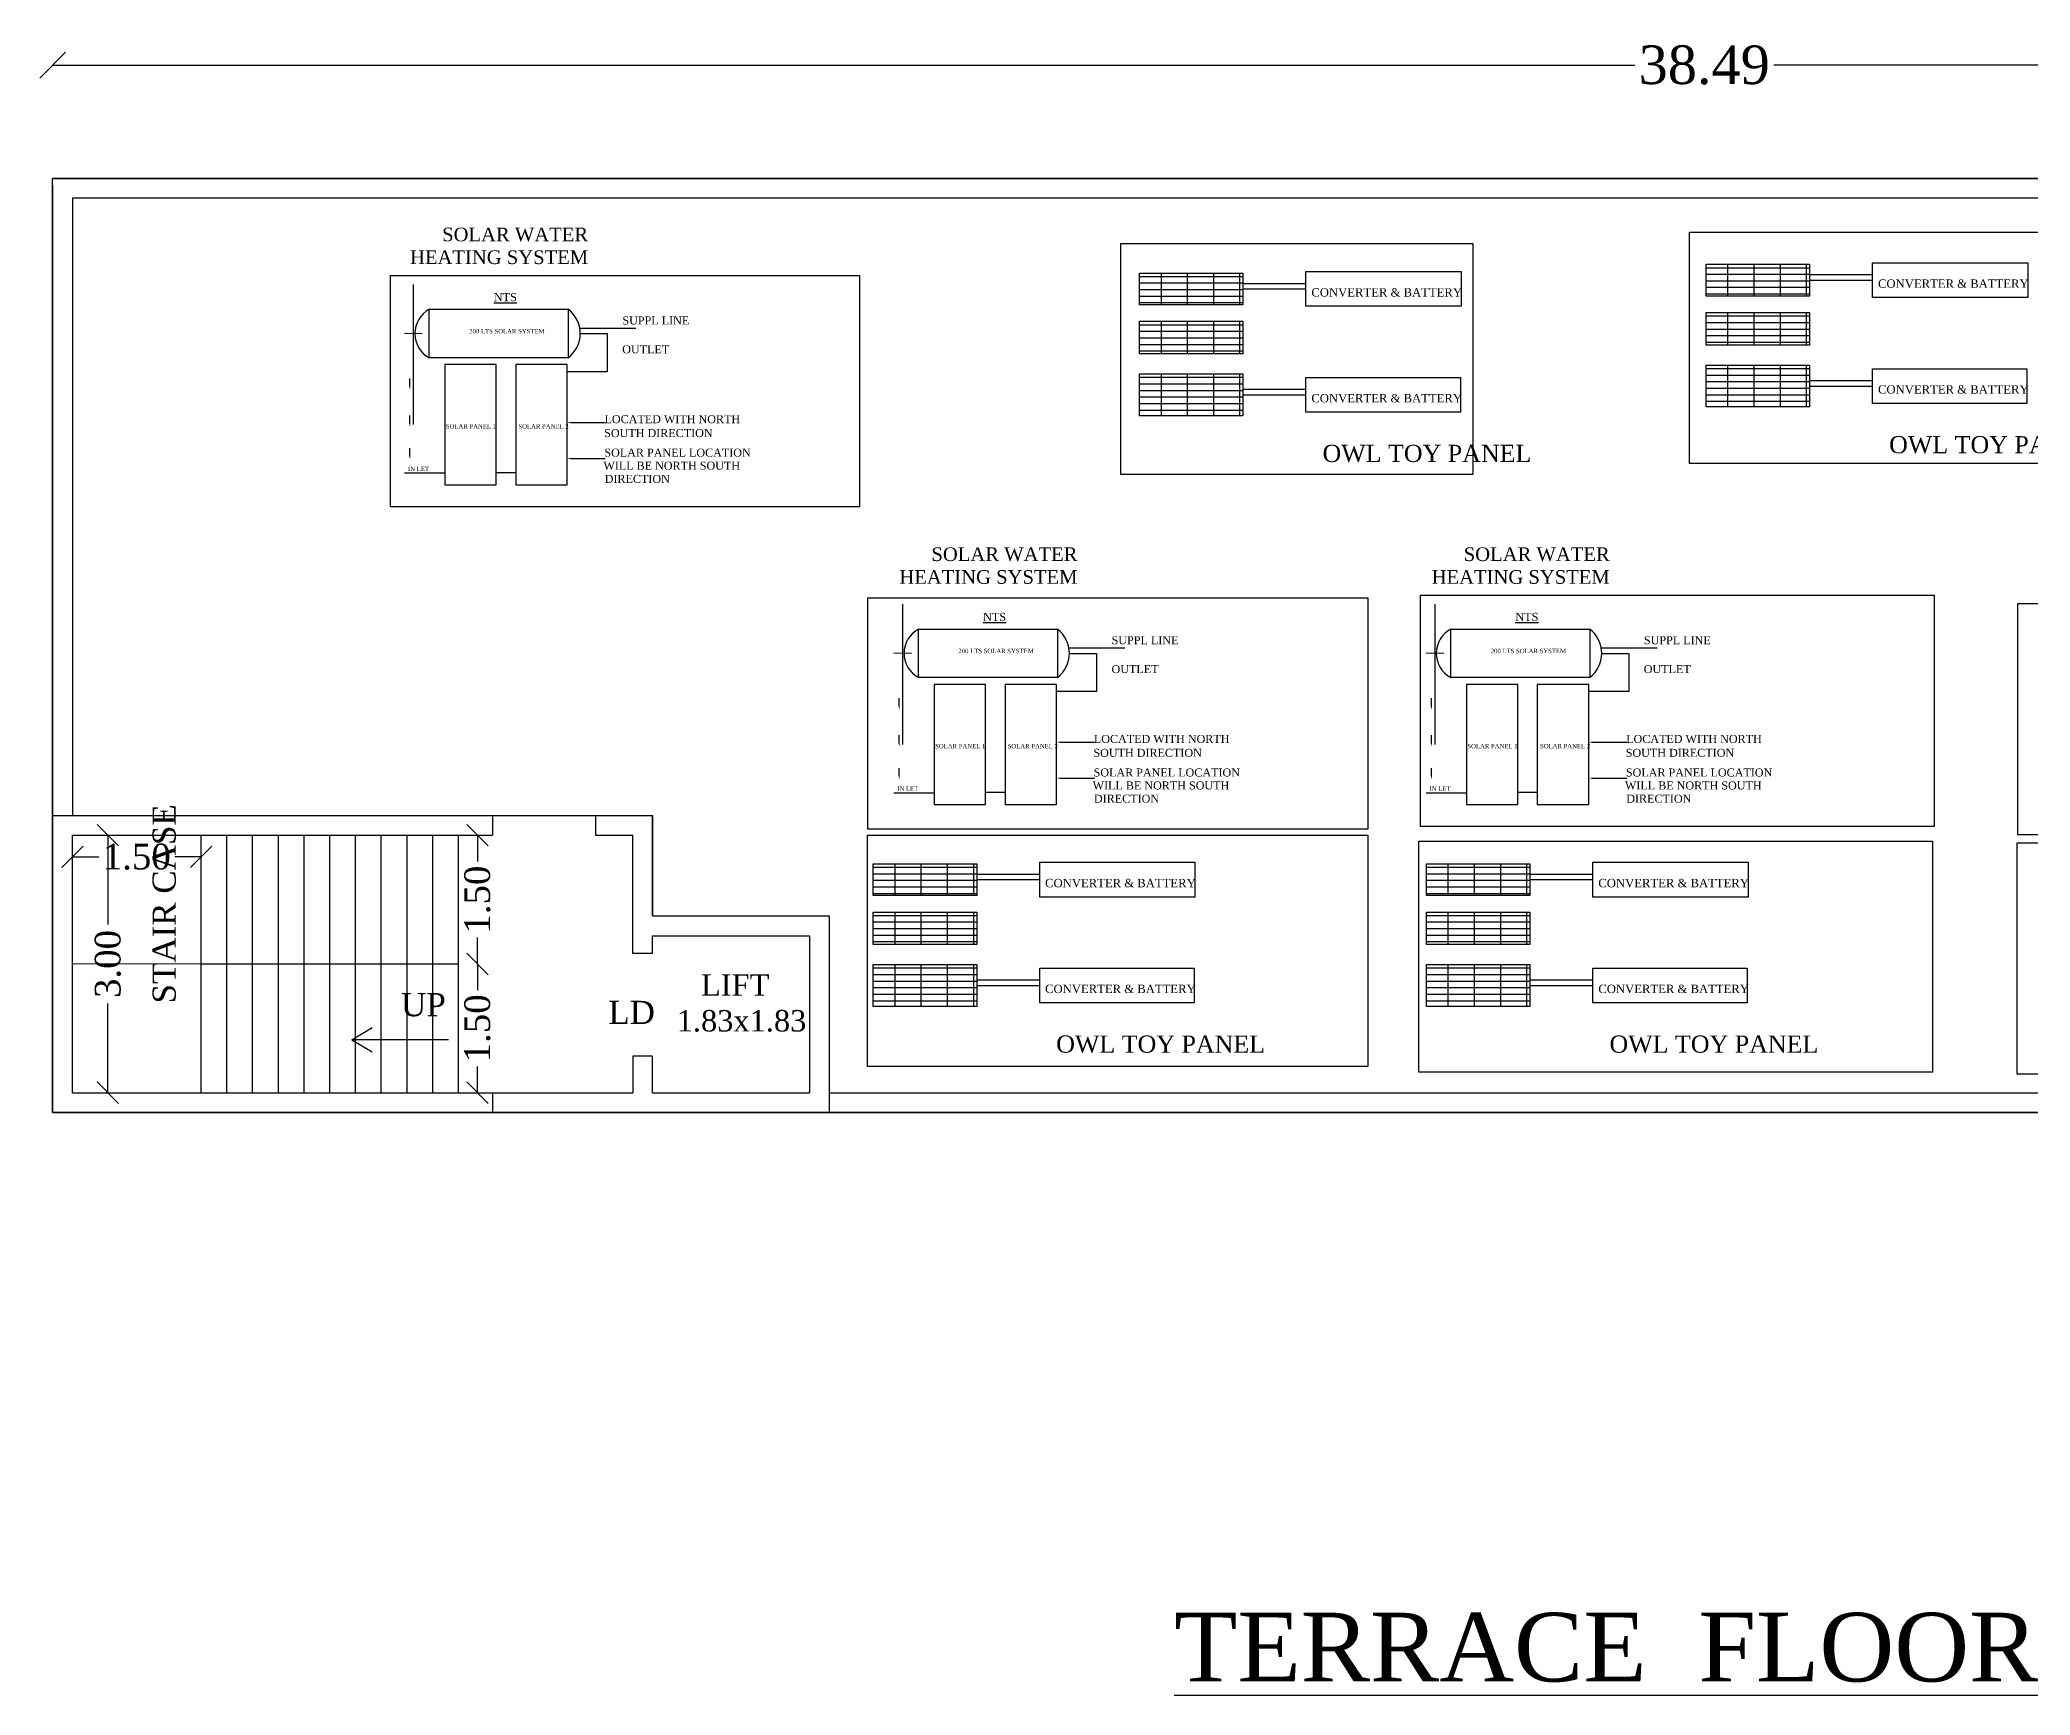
# Model space of a CAD drawing. Header units: metres. Extents: x 16174 to 16363, y 1100 to 1191.
# Drawn here: x 16322.39 to 16345.59, y 1100.41 to 1119.7 of the extents above; entities that cross this region are included whole.
import ezdxf
from ezdxf.lldxf.tags import DXFTag

# ---------------------------------------------------------------- set-up
doc = ezdxf.new("R2010")
doc.units = ezdxf.units.M
doc.header["$MEASUREMENT"] = 0
for name, color, linetype in [('BLK_1_COVERED_AREA', 7, 'Continuous'), ('BLK_1_FLR_4_ROOF_AREA', 7, 'Continuous'), ('BLK_1_STAIR_HEADROOM', 7, 'Continuous'), ('SOLAR_PANEL', 7, 'Continuous')]:
    doc.layers.add(name, color=color, linetype=linetype)
doc.styles.add('ARIAL', font='times.ttf')
doc.styles.add('Romand', font='times.ttf', dxfattribs={"height": 0.5})
doc.styles.get("Standard").update_dxf_attribs({"font": 'times.ttf'})
tags = doc.linetypes.add('HIDDEN', pattern=[0.375, 0.25, -0.125]).pattern_tags.tags
tags[6:7] = [DXFTag(74, 4), DXFTag(75, 0), DXFTag(340, '0'), DXFTag(46, 1.0), DXFTag(50, 0.0), DXFTag(44, 0.0), DXFTag(45, 0.0)]
tags[4:5] = [DXFTag(74, 4), DXFTag(75, 0), DXFTag(340, '0'), DXFTag(46, 1.0), DXFTag(50, 0.0), DXFTag(44, 0.0), DXFTag(45, 0.0)]
doc.dimstyles.new('23', dxfattribs={"dimtxt": 0.45, "dimasz": 0.3, "dimexe": 0.18, "dimexo": 0.0625, "dimgap": 0.09, "dimtad": 0, "dimtih": 1, "dimtoh": 1, "dimzin": 0, "dimdsep": 46, "dimtxsty": 'Standard', "dimblk": 'OBLIQUE', "dimcen": 0.09, "dimse1": 1, "dimse2": 1, "dimadec": 0, "dimazin": 0, "dimtfac": 1, "dimtofl": 0, "dimtmove": 0, "dimatfit": 3, "dimfxl": 0, "dimtolj": 1, "dimtzin": 0, "dimarcsym": 0})
doc.dimstyles.get("Standard").update_dxf_attribs({"dimtxt": 0.6, "dimasz": 0.3, "dimexe": 0.18, "dimexo": 0.0625, "dimgap": 0.09, "dimtad": 0, "dimzin": 0, "dimdsep": 46, "dimtxsty": 'Standard', "dimblk": 'OBLIQUE', "dimcen": 0.09, "dimse1": 1, "dimse2": 1, "dimadec": 0, "dimazin": 0, "dimtfac": 1, "dimtofl": 0, "dimtmove": 0, "dimatfit": 3, "dimfxl": 0, "dimtolj": 1, "dimtzin": 0, "dimarcsym": 0})

# ---------------------------------------------------------------- blocks, each defined once
blk = doc.blocks.new('_Oblique')
at = {"color": 0, "linetype": 'ByBlock', "lineweight": -2}
blk.add_line((-0.5, -0.5), (0.5, 0.5), dxfattribs=at)
blk = doc.blocks.new('*D163')
at = {"color": 0, "lineweight": -2}
for p, q in [((16327.494, 1108.93), (16327.494, 1108.624)), ((16327.494, 1107.43), (16327.494, 1107.737))]:
    blk.add_line(p, q, dxfattribs=at)
at = {"layer": 'Defpoints', "color": 0}
for p in [(16327.274, 1108.93), (16327.274, 1107.43), (16327.494, 1107.43)]:
    blk.add_point(p, dxfattribs=at)
at = {"color": 0, "lineweight": -2, "xscale": 0.25, "yscale": 0.25, "zscale": 0.25}
for p, rotation in [((16327.494, 1108.93), 90), ((16327.494, 1107.43), 270)]:
    blk.add_blockref('_Oblique', p, dxfattribs=dict(at, rotation=rotation))
at = {"color": 0, "insert": (16327.494, 1108.18), "char_height": 0.3, "attachment_point": 5, "rotation": 90}
blk.add_mtext('\\A1;1.50', dxfattribs=at)
blk = doc.blocks.new('*D164')
at = {"color": 0, "lineweight": -2}
for p, q in [((16327.494, 1110.43), (16327.494, 1110.124)), ((16327.494, 1108.93), (16327.494, 1109.237))]:
    blk.add_line(p, q, dxfattribs=at)
at = {"layer": 'Defpoints', "color": 0}
for p in [(16326.974, 1110.43), (16326.974, 1108.93), (16327.494, 1108.93)]:
    blk.add_point(p, dxfattribs=at)
at = {"color": 0, "lineweight": -2, "xscale": 0.25, "yscale": 0.25, "zscale": 0.25}
for p, rotation in [((16327.494, 1110.43), 90), ((16327.494, 1108.93), 270)]:
    blk.add_blockref('_Oblique', p, dxfattribs=dict(at, rotation=rotation))
at = {"color": 0, "insert": (16327.494, 1109.68), "char_height": 0.3, "attachment_point": 5, "rotation": 90}
blk.add_mtext('\\A1;1.50', dxfattribs=at)
blk = doc.blocks.new('*D165')
at = {"color": 0, "lineweight": -2}
for p, q in [((16322.774, 1110.179), (16323.081, 1110.179)), ((16324.274, 1110.179), (16323.968, 1110.179))]:
    blk.add_line(p, q, dxfattribs=at)
at = {"layer": 'Defpoints', "color": 0}
for p in [(16322.774, 1110.43), (16324.274, 1110.43), (16324.274, 1110.179)]:
    blk.add_point(p, dxfattribs=at)
at = {"color": 0, "lineweight": -2, "xscale": 0.25, "yscale": 0.25, "zscale": 0.25, "rotation": 180}
blk.add_blockref('_Oblique', (16322.774, 1110.179), dxfattribs=at)
at = {"color": 0, "lineweight": -2, "xscale": 0.25, "yscale": 0.25, "zscale": 0.25}
blk.add_blockref('_Oblique', (16324.274, 1110.179), dxfattribs=at)
at = {"color": 0, "insert": (16323.524, 1110.179), "char_height": 0.3, "attachment_point": 5}
blk.add_mtext('\\A1;1.50', dxfattribs=at)
blk = doc.blocks.new('*D166')
at = {"color": 0, "lineweight": -2}
for p, q in [((16323.188, 1110.43), (16323.188, 1109.391)), ((16323.188, 1107.43), (16323.188, 1108.47))]:
    blk.add_line(p, q, dxfattribs=at)
at = {"layer": 'Defpoints', "color": 0}
for p in [(16322.774, 1110.43), (16323.188, 1110.43), (16322.774, 1107.43)]:
    blk.add_point(p, dxfattribs=at)
at = {"color": 0, "lineweight": -2, "xscale": 0.25, "yscale": 0.25, "zscale": 0.25}
for p, rotation in [((16323.188, 1110.43), 90), ((16323.188, 1107.43), 270)]:
    blk.add_blockref('_Oblique', p, dxfattribs=dict(at, rotation=rotation))
at = {"color": 0, "insert": (16323.188, 1108.93), "char_height": 0.3, "attachment_point": 5, "rotation": 90}
blk.add_mtext('\\A1;3.00', dxfattribs=at)
blk = doc.blocks.new('*D167')
at = {"layer": 'BLK_1_COVERED_AREA', "color": 0, "lineweight": -2}
for p, q in [((16322.544, 1119.404), (16340.981, 1119.404)), ((16361.036, 1119.404), (16342.6, 1119.404))]:
    blk.add_line(p, q, dxfattribs=at)
at = {"layer": 'Defpoints', "color": 0}
for p in [(16361.036, 1119.404), (16322.544, 1118.085), (16361.036, 1118.085)]:
    blk.add_point(p, dxfattribs=at)
at = {"layer": 'BLK_1_COVERED_AREA', "color": 0, "lineweight": -2, "xscale": 0.3, "yscale": 0.3, "zscale": 0.3, "rotation": 180}
blk.add_blockref('_Oblique', (16322.544, 1119.404), dxfattribs=at)
at = {"layer": 'BLK_1_COVERED_AREA', "color": 0, "lineweight": -2, "xscale": 0.3, "yscale": 0.3, "zscale": 0.3}
blk.add_blockref('_Oblique', (16361.036, 1119.404), dxfattribs=at)
at = {"layer": 'BLK_1_COVERED_AREA', "color": 0, "insert": (16341.79, 1119.404), "char_height": 0.45, "attachment_point": 5}
blk.add_mtext('\\A1;38.49', dxfattribs=at)

msp = doc.modelspace()

# ---------------------------------------------------------------- hatches: boundary and pattern name
h = msp.add_hatch()
h.set_pattern_fill('GRATE', color=256, scale=2.44375)
h.set_pattern_definition([(0, (16265.39385, 1099.937635), (0, 0.07636717), []), (90, (16265.39385, 1099.93764), (-0.3054687, 0), [])])
h.paths.add_polyline_path([(16343.018, 1116.713), (16343.018, 1117.083), (16341.813, 1117.083), (16341.813, 1116.713)])
h = msp.add_hatch()
h.set_pattern_fill('GRATE', color=256, scale=2.44375)
h.set_pattern_definition([(0, (16258.791, 1099.83567), (0, 0.07636717), []), (90, (16258.791, 1099.83567), (-0.3054687, 0), [])])
h.paths.add_polyline_path([(16336.415, 1116.611), (16336.415, 1116.981), (16335.21, 1116.981), (16335.21, 1116.611)])
h = msp.add_hatch()
h.set_pattern_fill('GRATE', color=256, scale=2.44375)
h.set_pattern_definition([(0, (16258.791, 1099.27333), (0, 0.07636717), []), (90, (16258.791, 1099.27333), (-0.3054687, 0), [])])
h.paths.add_polyline_path([(16336.415, 1116.04), (16336.415, 1116.419), (16335.21, 1116.419), (16335.21, 1116.04)])
h = msp.add_hatch()
h.set_pattern_fill('GRATE', color=256, scale=2.44375)
h.set_pattern_definition([(0, (16265.39385, 1099.37529), (0, 0.07636717), []), (90, (16265.39385, 1099.3753), (-0.3054687, 0), [])])
h.paths.add_polyline_path([(16343.018, 1116.142), (16343.018, 1116.52), (16341.813, 1116.52), (16341.813, 1116.142)])
h = msp.add_hatch()
h.set_pattern_fill('GRATE', color=256, scale=2.44375)
h.set_pattern_definition([(0, (16265.39385, 1098.76276), (0, 0.07636717), []), (90, (16265.39385, 1098.76276), (-0.3054687, 0), [])])
h.paths.add_polyline_path([(16343.018, 1115.421), (16343.018, 1115.908), (16341.813, 1115.908), (16341.813, 1115.421)])
h = msp.add_hatch()
h.set_pattern_fill('GRATE', color=256, scale=2.44375)
h.set_pattern_definition([(0, (16258.791, 1098.660795), (0, 0.07636717), []), (90, (16258.791, 1098.6608), (-0.3054687, 0), [])])
h.paths.add_polyline_path([(16336.415, 1115.319), (16336.415, 1115.806), (16335.21, 1115.806), (16335.21, 1115.319)])
h = msp.add_hatch()
h.set_pattern_fill('GRATE', color=256, scale=2.44375)
h.set_pattern_definition([(0, (16255.688125, 1092.95246), (0, 0.07636717), []), (90, (16255.68812, 1092.95246), (-0.3054687, 0), [])])
h.paths.add_polyline_path([(16333.312, 1109.727), (16333.312, 1110.098), (16332.107, 1110.098), (16332.107, 1109.727)])
h = msp.add_hatch()
h.set_pattern_fill('GRATE', color=256, scale=2.44375)
h.set_pattern_definition([(0, (16262.13511, 1092.95246), (0, 0.07636717), []), (90, (16262.1351, 1092.95246), (-0.3054687, 0), [])])
h.paths.add_polyline_path([(16339.759, 1109.727), (16339.759, 1110.098), (16338.554, 1110.098), (16338.554, 1109.727)])
h = msp.add_hatch()
h.set_pattern_fill('GRATE', color=256, scale=2.44375)
h.set_pattern_definition([(0, (16255.688125, 1092.39011), (0, 0.07636717), []), (90, (16255.68812, 1092.3901), (-0.3054687, 0), [])])
h.paths.add_polyline_path([(16333.312, 1109.157), (16333.312, 1109.535), (16332.107, 1109.535), (16332.107, 1109.157)])
h = msp.add_hatch()
h.set_pattern_fill('GRATE', color=256, scale=2.44375)
h.set_pattern_definition([(0, (16262.13511, 1092.39011), (0, 0.07636717), []), (90, (16262.1351, 1092.3901), (-0.3054687, 0), [])])
h.paths.add_polyline_path([(16339.759, 1109.157), (16339.759, 1109.535), (16338.554, 1109.535), (16338.554, 1109.157)])
h = msp.add_hatch()
h.set_pattern_fill('GRATE', color=256, scale=2.44375)
h.set_pattern_definition([(0, (16255.688125, 1091.77758), (0, 0.07636717), []), (90, (16255.68812, 1091.77758), (-0.3054687, 0), [])])
h.paths.add_polyline_path([(16333.312, 1108.435), (16333.312, 1108.923), (16332.107, 1108.923), (16332.107, 1108.435)])
h = msp.add_hatch()
h.set_pattern_fill('GRATE', color=256, scale=2.44375)
h.set_pattern_definition([(0, (16262.13511, 1091.77758), (0, 0.07636717), []), (90, (16262.1351, 1091.77758), (-0.3054687, 0), [])])
h.paths.add_polyline_path([(16339.759, 1108.435), (16339.759, 1108.923), (16338.554, 1108.923), (16338.554, 1108.435)])

# ---------------------------------------------------------------- linework, layer by layer
for p, q in [((16348.174, 1118.085), (16322.544, 1118.085)), ((16322.544, 1118.004), (16322.544, 1107.2)), ((16360.806, 1117.855), (16322.774, 1117.855)), ((16322.774, 1117.855), (16322.774, 1110.66)), ((16336.415, 1116.861), (16337.148, 1116.861)), ((16336.415, 1116.796), (16337.148, 1116.796)), ((16343.018, 1116.963), (16343.751, 1116.963)), ((16343.018, 1116.898), (16343.751, 1116.898)), ((16343.018, 1115.729), (16343.751, 1115.729)), ((16343.018, 1115.664), (16343.751, 1115.664)), ((16336.415, 1115.627), (16337.148, 1115.627)), ((16336.415, 1115.562), (16337.148, 1115.562)), ((16322.774, 1110.66), (16327.671, 1110.66)), ((16327.671, 1110.66), (16327.671, 1110.43)), ((16328.871, 1110.66), (16329.534, 1110.66)), ((16328.871, 1110.66), (16328.871, 1110.43)), ((16329.534, 1109.49), (16329.534, 1110.66)), ((16322.774, 1107.43), (16322.774, 1110.43)), ((16322.774, 1110.43), (16327.671, 1110.43)), ((16327.274, 1108.93), (16327.274, 1110.43)), ((16328.871, 1110.43), (16329.304, 1110.43)), ((16329.304, 1109.054), (16329.304, 1110.43)), ((16333.312, 1109.978), (16334.046, 1109.978)), ((16333.312, 1109.913), (16334.046, 1109.913)), ((16339.759, 1109.978), (16340.493, 1109.978)), ((16339.759, 1109.913), (16340.493, 1109.913)), ((16329.534, 1109.49), (16331.594, 1109.49)), ((16331.594, 1109.49), (16331.594, 1107.43)), ((16329.534, 1109.054), (16329.534, 1109.26)), ((16329.534, 1109.26), (16331.364, 1109.26)), ((16331.364, 1109.26), (16331.364, 1107.43)), ((16324.274, 1107.43), (16324.274, 1108.93)), ((16324.274, 1108.93), (16327.274, 1108.93)), ((16324.574, 1107.43), (16324.574, 1108.93)), ((16324.874, 1107.43), (16324.874, 1108.93)), ((16325.174, 1107.43), (16325.174, 1108.93)), ((16325.474, 1107.43), (16325.474, 1108.93)), ((16325.774, 1107.43), (16325.774, 1108.93)), ((16326.074, 1107.43), (16326.074, 1108.93)), ((16326.374, 1107.43), (16326.374, 1108.93)), ((16326.674, 1107.43), (16326.674, 1108.93)), ((16326.974, 1107.43), (16326.974, 1108.93)), ((16327.274, 1107.43), (16327.274, 1108.93)), ((16329.534, 1109.054), (16329.304, 1109.054)), ((16333.312, 1108.744), (16334.046, 1108.744)), ((16333.312, 1108.679), (16334.046, 1108.679)), ((16339.759, 1108.744), (16340.493, 1108.744)), ((16339.759, 1108.679), (16340.493, 1108.679)), ((16326.03, 1108.048), (16326.267, 1108.191)), ((16327.158, 1108.048), (16326.03, 1108.048)), ((16326.03, 1108.048), (16326.267, 1107.906)), ((16329.534, 1107.854), (16329.304, 1107.854)), ((16329.304, 1107.854), (16329.304, 1107.43)), ((16329.534, 1107.43), (16329.534, 1107.854)), ((16322.774, 1107.43), (16329.304, 1107.43)), ((16327.671, 1107.43), (16327.671, 1107.2)), ((16329.534, 1107.43), (16331.364, 1107.43)), ((16331.594, 1107.43), (16360.806, 1107.43)), ((16322.544, 1107.2), (16326.974, 1107.2)), ((16322.544, 1107.2), (16348.174, 1107.2))]:
    msp.add_line(p, q)
at = {"ltscale": 2000}
for p, q in [((16326.749, 1115.215), (16326.749, 1116.847)), ((16326.933, 1116.559), (16328.552, 1116.559)), ((16326.933, 1115.993), (16326.933, 1116.559)), ((16328.552, 1116.559), (16328.552, 1115.993)), ((16328.687, 1116.339), (16329.339, 1116.339)), ((16326.645, 1116.28), (16326.851, 1116.278)), ((16328.692, 1116.276), (16329.007, 1116.276)), ((16329.007, 1116.276), (16329.007, 1115.831)), ((16328.552, 1115.993), (16326.933, 1115.993)), ((16327.713, 1115.914), (16327.114, 1115.914)), ((16327.114, 1115.914), (16327.114, 1114.515)), ((16327.713, 1114.515), (16327.713, 1115.914)), ((16328.54, 1115.914), (16327.941, 1115.914)), ((16327.941, 1115.914), (16327.941, 1114.515)), ((16328.54, 1114.515), (16328.54, 1115.914)), ((16329.007, 1115.831), (16328.54, 1115.831)), ((16327.114, 1114.648), (16326.645, 1114.648)), ((16327.114, 1114.515), (16327.713, 1114.515)), ((16327.713, 1114.657), (16327.941, 1114.657)), ((16327.941, 1114.515), (16328.54, 1114.515)), ((16332.451, 1111.488), (16332.451, 1113.121)), ((16338.653, 1111.488), (16338.653, 1113.121)), ((16332.634, 1112.833), (16334.253, 1112.833)), ((16332.634, 1112.267), (16332.634, 1112.833)), ((16334.253, 1112.833), (16334.253, 1112.267)), ((16338.837, 1112.833), (16340.456, 1112.833)), ((16338.837, 1112.267), (16338.837, 1112.833)), ((16340.456, 1112.833), (16340.456, 1112.267)), ((16332.346, 1112.554), (16332.552, 1112.552)), ((16334.388, 1112.613), (16335.04, 1112.613)), ((16334.394, 1112.55), (16334.708, 1112.55)), ((16334.708, 1112.55), (16334.708, 1112.105)), ((16338.549, 1112.554), (16338.755, 1112.552)), ((16340.591, 1112.613), (16341.243, 1112.613)), ((16340.596, 1112.55), (16340.911, 1112.55)), ((16340.911, 1112.55), (16340.911, 1112.105)), ((16334.253, 1112.267), (16332.634, 1112.267)), ((16333.415, 1112.187), (16332.815, 1112.187)), ((16332.815, 1112.187), (16332.815, 1110.788)), ((16333.415, 1110.788), (16333.415, 1112.187)), ((16334.242, 1112.187), (16333.642, 1112.187)), ((16333.642, 1112.187), (16333.642, 1110.788)), ((16334.242, 1110.788), (16334.242, 1112.187)), ((16340.456, 1112.267), (16338.837, 1112.267)), ((16339.618, 1112.187), (16339.018, 1112.187)), ((16339.018, 1112.187), (16339.018, 1110.788)), ((16339.618, 1110.788), (16339.618, 1112.187)), ((16340.444, 1112.187), (16339.845, 1112.187)), ((16339.845, 1112.187), (16339.845, 1110.788)), ((16340.444, 1110.788), (16340.444, 1112.187)), ((16334.708, 1112.105), (16334.242, 1112.105)), ((16340.911, 1112.105), (16340.444, 1112.105)), ((16332.815, 1110.921), (16332.346, 1110.921)), ((16332.815, 1110.788), (16333.415, 1110.788)), ((16333.415, 1110.931), (16333.642, 1110.931)), ((16333.642, 1110.788), (16334.242, 1110.788)), ((16339.018, 1110.921), (16338.549, 1110.921)), ((16339.018, 1110.788), (16339.618, 1110.788)), ((16339.618, 1110.931), (16339.845, 1110.931)), ((16339.845, 1110.788), (16340.444, 1110.788))]:
    msp.add_line(p, q, dxfattribs=at)
at = {"linetype": 'HIDDEN'}
for p, q in [((16324.274, 1108.93), (16324.274, 1110.43)), ((16324.574, 1108.93), (16324.574, 1110.43)), ((16324.874, 1108.93), (16324.874, 1110.43)), ((16325.174, 1108.93), (16325.174, 1110.43)), ((16325.474, 1108.93), (16325.474, 1110.43)), ((16325.774, 1108.93), (16325.774, 1110.43)), ((16326.074, 1108.93), (16326.074, 1110.43)), ((16326.374, 1108.93), (16326.374, 1110.43)), ((16326.674, 1108.93), (16326.674, 1110.43)), ((16326.974, 1108.93), (16326.974, 1110.43))]:
    msp.add_line(p, q, dxfattribs=at)
at = {"lineweight": 5}
msp.add_line((16322.774, 1108.93), (16324.274, 1108.93), dxfattribs=at)
for points in [[(16361.036, 1107.2), (16322.544, 1107.2), (16322.544, 1118.085), (16361.036, 1118.085)], [(16341.813, 1117.083), (16343.018, 1117.083), (16343.018, 1116.713), (16341.813, 1116.713)], [(16343.751, 1117.1), (16345.56, 1117.1), (16345.56, 1116.696), (16343.751, 1116.696)], [(16335.21, 1116.981), (16336.415, 1116.981), (16336.415, 1116.611), (16335.21, 1116.611)], [(16337.148, 1116.998), (16338.957, 1116.998), (16338.957, 1116.594), (16337.148, 1116.594)], [(16335.21, 1116.419), (16336.415, 1116.419), (16336.415, 1116.04), (16335.21, 1116.04)], [(16341.813, 1116.52), (16343.018, 1116.52), (16343.018, 1116.142), (16341.813, 1116.142)], [(16341.813, 1115.908), (16343.018, 1115.908), (16343.018, 1115.421), (16341.813, 1115.421)], [(16335.21, 1115.806), (16336.415, 1115.806), (16336.415, 1115.319), (16335.21, 1115.319)], [(16337.148, 1115.764), (16338.948, 1115.764), (16338.948, 1115.36), (16337.148, 1115.36)], [(16343.751, 1115.866), (16345.551, 1115.866), (16345.551, 1115.462), (16343.751, 1115.462)], [(16332.107, 1110.098), (16333.312, 1110.098), (16333.312, 1109.727), (16332.107, 1109.727)], [(16334.046, 1110.115), (16335.855, 1110.115), (16335.855, 1109.71), (16334.046, 1109.71)], [(16338.554, 1110.098), (16339.759, 1110.098), (16339.759, 1109.727), (16338.554, 1109.727)], [(16340.493, 1110.115), (16342.302, 1110.115), (16342.302, 1109.71), (16340.493, 1109.71)], [(16332.107, 1109.535), (16333.312, 1109.535), (16333.312, 1109.157), (16332.107, 1109.157)], [(16338.554, 1109.535), (16339.759, 1109.535), (16339.759, 1109.157), (16338.554, 1109.157)], [(16332.107, 1108.923), (16333.312, 1108.923), (16333.312, 1108.435), (16332.107, 1108.435)], [(16338.554, 1108.923), (16339.759, 1108.923), (16339.759, 1108.435), (16338.554, 1108.435)], [(16334.046, 1108.881), (16335.845, 1108.881), (16335.845, 1108.477), (16334.046, 1108.477)], [(16340.493, 1108.881), (16342.292, 1108.881), (16342.292, 1108.477), (16340.493, 1108.477)]]:
    msp.add_lwpolyline(points, close=True)
for points in [[(16329.007, 1116.233), (16329.007, 1116.141)], [(16329.007, 1116.013), (16329.007, 1115.921)], [(16326.708, 1115.661), (16326.708, 1115.753)], [(16326.708, 1115.23), (16326.708, 1115.322)], [(16328.581, 1115.241), (16328.983, 1115.241)], [(16326.708, 1114.847), (16326.708, 1114.939)], [(16328.581, 1114.822), (16328.983, 1114.822)], [(16334.708, 1112.507), (16334.708, 1112.415)], [(16340.911, 1112.507), (16340.911, 1112.415)], [(16334.708, 1112.287), (16334.708, 1112.195)], [(16340.911, 1112.287), (16340.911, 1112.195)], [(16332.409, 1111.935), (16332.409, 1112.027)], [(16338.612, 1111.935), (16338.612, 1112.027)], [(16332.409, 1111.504), (16332.409, 1111.596)], [(16334.283, 1111.515), (16334.684, 1111.515)], [(16338.612, 1111.504), (16338.612, 1111.596)], [(16340.485, 1111.515), (16340.887, 1111.515)], [(16332.409, 1111.121), (16332.409, 1111.213)], [(16334.283, 1111.096), (16334.684, 1111.096)], [(16338.612, 1111.121), (16338.612, 1111.213)], [(16340.485, 1111.096), (16340.887, 1111.096)]]:
    msp.add_lwpolyline(points)
at = {"ltscale": 2000}
for centre, radius, start, end in [((16327.085, 1116.276), 0.321, 118.2451, 241.7549), ((16328.337, 1116.276), 0.355, 307.1268, 52.8732), ((16332.786, 1112.55), 0.321, 118.2451, 241.7549), ((16334.038, 1112.55), 0.355, 307.1268, 52.8732), ((16338.989, 1112.55), 0.321, 118.2451, 241.7549), ((16340.241, 1112.55), 0.355, 307.1268, 52.8732)]:
    msp.add_arc(centre, radius, start, end, dxfattribs=at)
for points in [[(16329, 1116.233), (16329.007, 1116.274), (16329.014, 1116.233)], [(16329, 1116.013), (16329.007, 1116.054), (16329.014, 1116.013)], [(16326.714, 1115.661), (16326.708, 1115.62), (16326.701, 1115.661)], [(16326.714, 1115.23), (16326.708, 1115.189), (16326.701, 1115.23)], [(16328.581, 1115.234), (16328.54, 1115.241), (16328.581, 1115.248)], [(16326.714, 1114.847), (16326.708, 1114.806), (16326.701, 1114.847)], [(16328.581, 1114.815), (16328.54, 1114.822), (16328.581, 1114.829)], [(16334.702, 1112.507), (16334.708, 1112.548), (16334.715, 1112.507)], [(16340.904, 1112.507), (16340.911, 1112.548), (16340.918, 1112.507)], [(16334.702, 1112.287), (16334.708, 1112.328), (16334.715, 1112.287)], [(16340.904, 1112.287), (16340.911, 1112.328), (16340.918, 1112.287)], [(16332.416, 1111.935), (16332.409, 1111.894), (16332.402, 1111.935)], [(16338.618, 1111.935), (16338.612, 1111.894), (16338.605, 1111.935)], [(16332.416, 1111.504), (16332.409, 1111.463), (16332.402, 1111.504)], [(16334.283, 1111.508), (16334.242, 1111.515), (16334.283, 1111.522)], [(16338.618, 1111.504), (16338.612, 1111.463), (16338.605, 1111.504)], [(16340.485, 1111.508), (16340.444, 1111.515), (16340.485, 1111.522)], [(16332.416, 1111.121), (16332.409, 1111.08), (16332.402, 1111.121)], [(16334.283, 1111.089), (16334.242, 1111.096), (16334.283, 1111.102)], [(16338.618, 1111.121), (16338.612, 1111.08), (16338.605, 1111.121)], [(16340.485, 1111.089), (16340.444, 1111.096), (16340.485, 1111.102)]]:
    msp.add_solid(points)
at = {"layer": 'BLK_1_FLR_4_ROOF_AREA', "color": 54}
msp.add_lwpolyline([(16322.544, 1118.085), (16361.036, 1118.085), (16361.036, 1107.2), (16322.544, 1107.2)], close=True, dxfattribs=at)
at = {"layer": 'BLK_1_STAIR_HEADROOM', "color": 1}
msp.add_lwpolyline([(16331.594, 1109.49), (16331.594, 1107.2), (16322.544, 1107.2), (16322.544, 1110.66), (16329.534, 1110.66), (16329.534, 1109.49), (16331.594, 1109.49)], dxfattribs=at)
at = {"layer": 'SOLAR_PANEL', "color": 3}
for points in [[(16334.993, 1117.327), (16339.095, 1117.327), (16339.095, 1114.632), (16334.993, 1114.632)], [(16341.617, 1117.458), (16346.804, 1117.458), (16346.804, 1114.764), (16341.617, 1114.764)], [(16326.481, 1116.953), (16331.948, 1116.953), (16331.948, 1114.259), (16326.481, 1114.259)], [(16332.044, 1113.195), (16337.87, 1113.195), (16337.87, 1110.5), (16332.044, 1110.5)], [(16338.482, 1113.227), (16344.47, 1113.227), (16344.47, 1110.533), (16338.482, 1110.533)], [(16345.446, 1113.13), (16351.505, 1113.13), (16351.505, 1110.436), (16345.446, 1110.436)], [(16332.041, 1110.431), (16337.87, 1110.431), (16337.87, 1107.736), (16332.041, 1107.736)], [(16338.464, 1110.363), (16344.451, 1110.363), (16344.451, 1107.668), (16338.464, 1107.668)], [(16345.435, 1110.342), (16351.523, 1110.342), (16351.523, 1107.647), (16345.435, 1107.647)]]:
    msp.add_lwpolyline(points, close=True, dxfattribs=at)

# ---------------------------------------------------------------- texts
at = {"lineweight": -3}
for s, height, p in [('SUPPL LINE ', 0.09325, (16329.183, 1116.382)), ('OUTLET', 0.0933, (16329.181, 1116.046)), ('SUPPL LINE ', 0.09325, (16334.884, 1112.656)), ('SUPPL LINE ', 0.09325, (16341.087, 1112.656)), ('OUTLET', 0.0933, (16334.883, 1112.32)), ('OUTLET', 0.0933, (16341.085, 1112.32))]:
    msp.add_text(s, height=height, dxfattribs=at).set_placement(p)
for s, height, p in [('200 LTS SOLAR SYSTEM ', 0.05105, (16327.398, 1116.278)), ('SOLAR PANEL 1', 0.05105, (16327.126, 1115.169)), ('SOLAR PANEL 2', 0.05105, (16327.972, 1115.169)), (' LOCATED WITH NORTH ', 0.09325, (16328.94, 1115.232)), ('SOUTH DIRECTION ', 0.09325, (16328.971, 1115.07)), ('IN LET ', 0.051, (16326.685, 1114.675)), ('WILL BE NORTH SOUTH ', 0.09325, (16328.962, 1114.69)), ('SOLAR PANEL LOCATION ', 0.09325, (16328.973, 1114.842)), ('DIRECTION ', 0.0933, (16328.977, 1114.536)), ('200 LTS SOLAR SYSTEM ', 0.05105, (16333.099, 1112.552)), ('200 LTS SOLAR SYSTEM ', 0.05105, (16339.302, 1112.552)), ('SOLAR PANEL 1', 0.05105, (16332.828, 1111.443)), ('SOLAR PANEL 2', 0.05105, (16333.673, 1111.443)), (' LOCATED WITH NORTH ', 0.09325, (16334.642, 1111.506)), ('SOLAR PANEL 1', 0.05105, (16339.03, 1111.443)), ('SOLAR PANEL 2', 0.05105, (16339.876, 1111.443)), (' LOCATED WITH NORTH ', 0.09325, (16340.845, 1111.506)), ('SOUTH DIRECTION ', 0.09325, (16334.672, 1111.344)), ('SOUTH DIRECTION ', 0.09325, (16340.875, 1111.344)), ('IN LET ', 0.051, (16332.386, 1110.949)), ('WILL BE NORTH SOUTH ', 0.09325, (16334.663, 1110.964)), ('SOLAR PANEL LOCATION ', 0.09325, (16334.674, 1111.115)), ('IN LET ', 0.051, (16338.589, 1110.949)), ('WILL BE NORTH SOUTH ', 0.09325, (16340.866, 1110.964)), ('SOLAR PANEL LOCATION ', 0.09325, (16340.877, 1111.115)), ('DIRECTION ', 0.0933, (16334.678, 1110.81)), ('DIRECTION ', 0.0933, (16340.881, 1110.81))]:
    msp.add_text(s, height=height).set_placement(p)
at = {"style": 'Romand'}
for s, insert, char_height, width, attachment_point, rotation in [('SOLAR WATER \\PHEATING SYSTEM ', (16328.784, 1117.084), 0.15906, 4.47478, 9, 0), ('OWL TOY PANEL', (16339.775, 1114.775), 0.2, 5.62642, 9, 0), ('OWL TOY PANEL', (16346.378, 1114.877), 0.2, 5.62642, 9, 0), ('SOLAR WATER \\PHEATING SYSTEM ', (16334.486, 1113.358), 0.15906, 4.47478, 9, 0), ('SOLAR WATER \\PHEATING SYSTEM ', (16340.689, 1113.358), 0.15906, 4.47478, 9, 0), ('UP', (16327.125, 1108.591), 0.27, 1.40926, 3, 360), ('{\\W4.519954; }LD', (16328.558, 1108.501), 0.27, 1.40926, 1, 0), ('OWL TOY PANEL', (16336.672, 1107.892), 0.2, 5.62642, 9, 0), ('OWL TOY PANEL', (16343.119, 1107.892), 0.2, 5.62642, 9, 0)]:
    msp.add_mtext(s, dxfattribs=dict(at, insert=insert, char_height=char_height, width=width, attachment_point=attachment_point, rotation=rotation))
at = {"char_height": 0.09775, "width": 1.99212, "attachment_point": 1, "style": 'ARIAL'}
for insert in [(16337.212, 1116.805), (16343.815, 1116.907), (16343.815, 1115.674), (16337.212, 1115.572), (16334.109, 1109.922), (16340.556, 1109.922), (16334.109, 1108.689), (16340.556, 1108.689)]:
    msp.add_mtext('CONVERTER & BATTERY', dxfattribs=dict(at, insert=insert))
at = {"lineweight": -3, "char_height": 0.0942, "attachment_point": 5}
for insert in [(16327.819, 1116.7), (16333.52, 1112.974), (16339.723, 1112.974)]:
    msp.add_mtext('{\\LNTS}', dxfattribs=dict(at, insert=insert))
at = {"insert": (16323.708, 1110.792), "char_height": 0.27, "width": 2.96824, "attachment_point": 3, "rotation": 90}
msp.add_mtext('STAIR CASE', dxfattribs=at)
at = {"attachment_point": 1}
for s, insert, char_height, width in [('   \\P      LIFT\\P   1.83x1.83', (16329.533, 1109.227), 0.25, 2.02436), ('{\\LTERRACE  FLOORPLAN}', (16335.613, 1101.37), 0.8, 34.58095)]:
    msp.add_mtext(s, dxfattribs=dict(at, insert=insert, char_height=char_height, width=width))

# ---------------------------------------------------------------- dimensions: what is measured, and where the dimension line sits
for p1, p2, distance, picture, middle in [((16322.774, 1107.43), (16322.774, 1110.43), -0.414, '*D166', (16323.188, 1108.93)), ((16326.974, 1110.43), (16326.974, 1108.93), 0.519, '*D164', (16327.494, 1109.68)), ((16322.774, 1110.43), (16324.274, 1110.43), -0.252, '*D165', (16323.524, 1110.179)), ((16327.274, 1108.93), (16327.274, 1107.43), 0.219, '*D163', (16327.494, 1108.18))]:
    dim = msp.add_aligned_dim(p1=p1, p2=p2, distance=distance, dimstyle='Standard', override={"dimtxt": 0.3, "dimasz": 0.25, "dimblk1": 'Oblique', "dimblk2": 'Oblique', "dimsah": 1, "dimfxl": 7})
    dim.commit()
    dim.dimension.update_dxf_attribs({"geometry": picture, "text_midpoint": middle})
at = {"layer": 'BLK_1_COVERED_AREA'}
dim = msp.add_aligned_dim(p1=(16322.544, 1118.085), p2=(16361.036, 1118.085), distance=1.318, dimstyle='23', override={"dimfxl": 3, "dimarcsym": 2}, dxfattribs=at)
dim.commit()
dim.dimension.update_dxf_attribs({"geometry": '*D167', "text_midpoint": (16341.79, 1119.404)})

doc.saveas('drawing.dxf')
